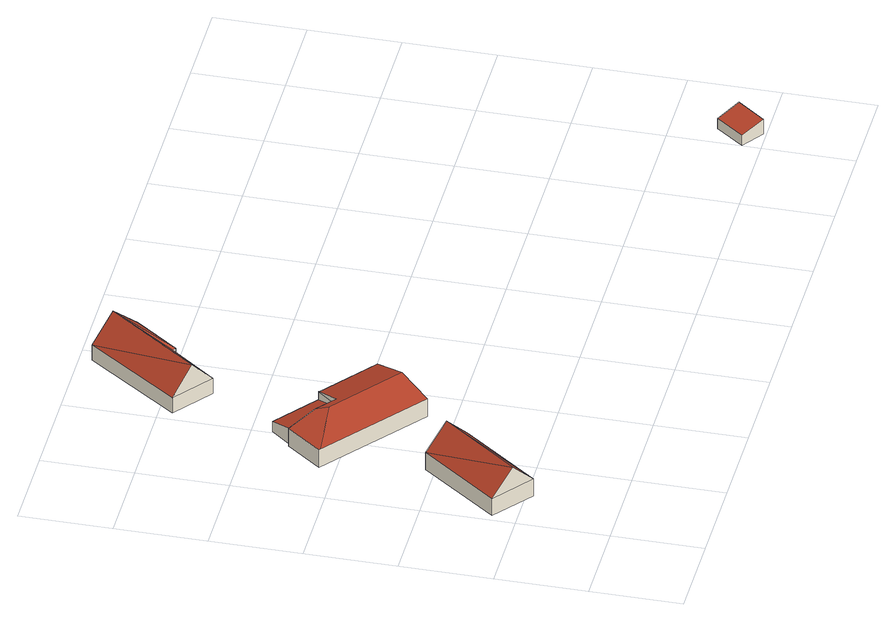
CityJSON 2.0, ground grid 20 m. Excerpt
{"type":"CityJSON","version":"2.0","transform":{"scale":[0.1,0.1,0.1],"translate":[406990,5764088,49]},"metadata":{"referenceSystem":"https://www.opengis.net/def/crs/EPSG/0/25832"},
"CityObjects":{
"building1":{"type":"Building","attributes":{"Gemeindeschluessel":"05515000","Geometrietyp2DReferenz":"3000","function":"31001_1000","roofType":"3100","measuredHeight":9.72},"address":[{"country":"Germany","locality":"Münster","thoroughfareNumber":"121","thoroughfareName":"Coermühle"}],"geometry":[{"type":"Solid","lod":"2","boundaries":[[[[0,1,2,3]],[[4,5,1,0]],[[6,7,5,4]],[[3,2,7,6]],[[0,8,4]],[[6,9,3]],[[0,3,9]],[[9,8,0]],[[8,9,6]],[[6,4,8]],[[1,5,7,2]]]],"semantics":{"surfaces":[{"type":"WallSurface"},{"type":"RoofSurface"},{"type":"GroundSurface"}],"values":[[0,0,0,0,0,0,1,1,1,1,2]]}}]},
"building2":{"type":"Building","attributes":{"Gemeindeschluessel":"05515000","Geometrietyp2DReferenz":"3000","function":"31001_2700","roofType":"5000","measuredHeight":6.58},"geometry":[{"type":"Solid","lod":"2","boundaries":[[[[10,11,12,13]],[[14,15,11,10]],[[16,17,15,14]],[[18,19,17,16]],[[20,21,19,18]],[[22,23,21,20]],[[13,12,23,22]],[[24,25,10,13,26,27]],[[27,26,22,28]],[[18,29,30,24,27,28,20]],[[25,24,30,16,14]],[[30,29,18,16]],[[28,22,20]],[[25,14,10]],[[26,13,22]],[[11,15,17,19,21,23,12]]]],"semantics":{"surfaces":[{"type":"WallSurface"},{"type":"RoofSurface"},{"type":"GroundSurface"}],"values":[[0,0,0,0,0,0,0,1,1,1,0,0,0,0,0,2]]}}]},
"building3":{"type":"Building","attributes":{"Gemeindeschluessel":"05515000","Geometrietyp2DReferenz":"3000","function":"51009_1610","roofType":"2100","measuredHeight":4.03},"geometry":[{"type":"Solid","lod":"2","boundaries":[[[[31,32,15,33]],[[34,19,32,31]],[[35,17,19,34]],[[33,15,17,35]],[[34,31,33,35]],[[32,19,17,15]]]],"semantics":{"surfaces":[{"type":"WallSurface"},{"type":"RoofSurface"},{"type":"GroundSurface"}],"values":[[0,0,0,0,1,2]]}}]},
"building4":{"type":"Building","attributes":{"Gemeindeschluessel":"05515000","Geometrietyp2DReferenz":"3000","function":"31001_1000","roofType":"5000","measuredHeight":9.8},"address":[{"country":"Germany","locality":"Münster","thoroughfareNumber":"123","thoroughfareName":"Coermühle"}],"geometry":[{"type":"Solid","lod":"2","boundaries":[[[[36,37,38,39]],[[40,41,37,36]],[[42,43,41,40]],[[44,45,43,42]],[[46,47,45,44]],[[39,38,47,46]],[[42,40,48]],[[44,42,48]],[[46,44,48]],[[48,49,46]],[[49,48,36]],[[36,39,49]],[[46,49,39]],[[36,48,40]],[[37,41,43,45,47,38]]]],"semantics":{"surfaces":[{"type":"WallSurface"},{"type":"RoofSurface"},{"type":"GroundSurface"}],"values":[[0,0,0,0,0,0,1,1,1,1,1,1,0,0,2]]}}]},
"building5":{"type":"Building","attributes":{"Gemeindeschluessel":"05515000","Geometrietyp2DReferenz":"3000","function":"51009_1610","roofType":"2100","measuredHeight":3.72},"geometry":[{"type":"Solid","lod":"2","boundaries":[[[[50,51,52,53]],[[54,55,51,50]],[[56,57,55,54]],[[53,52,57,56]],[[54,50,53,56]],[[51,55,57,52]]]],"semantics":{"surfaces":[{"type":"WallSurface"},{"type":"RoofSurface"},{"type":"GroundSurface"}],"values":[[0,0,0,0,1,2]]}}]}
},
"vertices":[
[95,183,59],[95,183,17],[224,352,17],[224,352,59],[8,251,59],[8,251,17],[137,420,59],[137,420,17],[51,217,114],[180,386,114],
[156,712,61],[156,712,17],[95,634,17],[95,634,61],[160,709,61],[160,709,17],[257,634,61],[257,634,17],[294,681,61],[294,681,17],[418,585,61],[418,585,17],[320,457,61],[320,457,17],[212,669,77],[160,709,62],[96,633,61],[218,640,83],[370,522,83],[294,681,62],[257,634,77],
[198,756,42],[198,756,17],[160,709,57],[294,681,42],[257,634,57],
[365,1173,52],[365,1173,14],[219,971,14],[219,971,52],[463,1099,52],[463,1099,14],[392,1003,52],[392,1003,14],[385,1008,52],[385,1008,14],[305,905,52],[305,905,14],[410,1139,112],[260,939,112],
[1500,70,47],[1500,70,10],[1450,104,10],[1450,104,35],[1452,8,47],[1452,8,10],[1403,42,35],[1403,42,10]
]}
